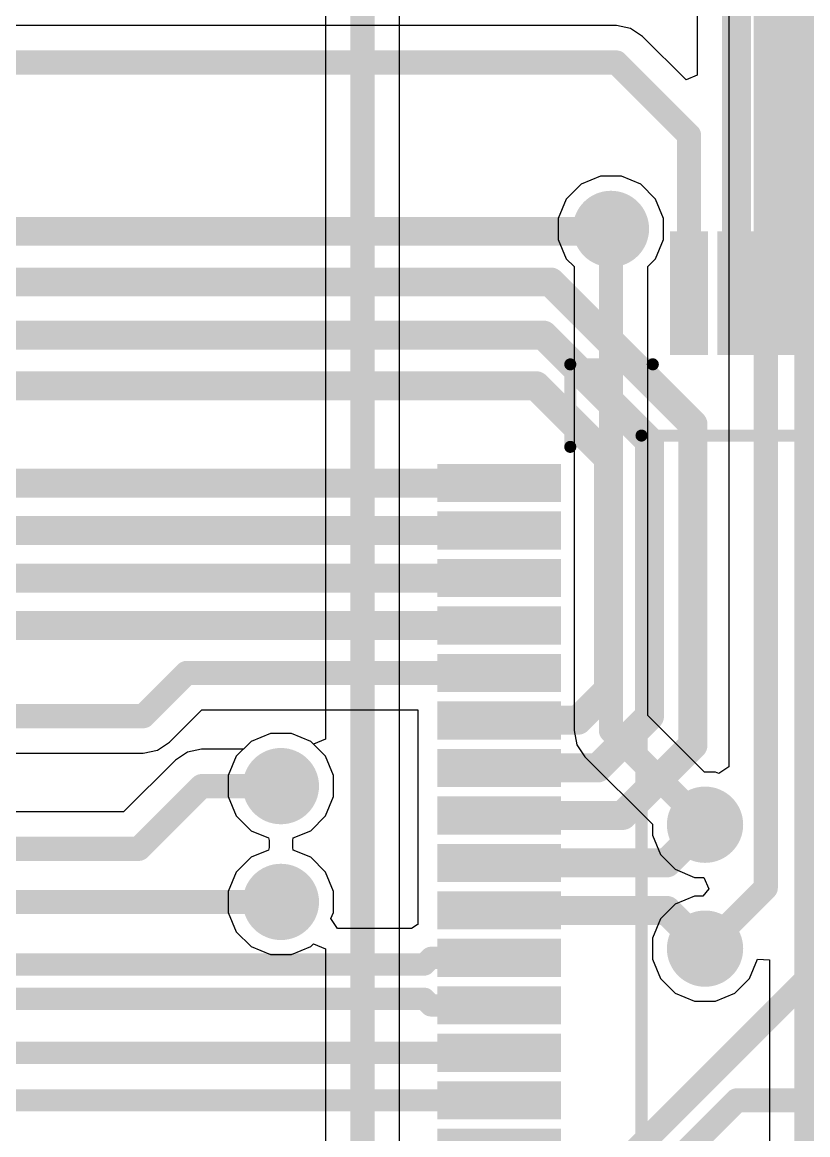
# Model space of a CAD drawing. Header units: millimetres. Extents: x 0 to 5423, y 0 to 5425.
# Drawn here: x 48.56 to 56.83, y 100.8 to 112.51 of the extents above; entities that cross this region are included whole.
import ezdxf

# ---------------------------------------------------------------- set-up
doc = ezdxf.new("R2010")
doc.units = ezdxf.units.MM
for name, color, linetype in [('BottomLayer', 5, 'Continuous'), ('BottomSolder', 6, 'Continuous'), ('TopLayer', 1, 'Continuous'), ('TopOverlay', 2, 'Continuous'), ('TopPaste', 8, 'Continuous'), ('TopSolder', 216, 'Continuous'), ('ViaHoleLayer', 16, 'Continuous')]:
    doc.layers.add(name, color=color, linetype=linetype)

# ---------------------------------------------------------------- blocks, each defined once
blk = doc.blocks.new('LQFP_64_10_10__6')
at = {"layer": 'TopLayer'}
for points in [[(6.349899669999999, 3.399929699999999), (6.349899669999999, 3.0999303), (5.149899529999999, 3.0999303), (5.149899529999999, 3.399929699999999)], [(6.349899669999999, 2.9000577), (6.349899669999999, 2.6000583), (5.149899529999999, 2.6000583), (5.149899529999999, 2.9000577)], [(6.349899669999999, 2.3999317), (6.349899669999999, 2.0999323), (5.149899529999999, 2.0999323), (5.149899529999999, 2.3999317)], [(6.349899669999999, 1.9000597), (6.349899669999999, 1.6000603), (5.149899529999999, 1.6000603), (5.149899529999999, 1.9000597)], [(6.349899669999999, 1.3999337), (6.349899669999999, 1.0999343), (5.149899529999999, 1.0999343), (5.149899529999999, 1.3999337)], [(6.349899669999999, 0.9000617), (6.349899669999999, 0.6000622999999999), (5.149899529999999, 0.6000622999999999), (5.149899529999999, 0.9000617)], [(6.349899669999999, 0.3999356999999999), (6.349899669999999, 0.09993630000000003), (5.149899529999999, 0.09993629999999996), (5.149899529999999, 0.3999356999999999)], [(6.349899669999999, -0.09993629999999996), (6.349899669999999, -0.3999356999999999), (5.149899529999999, -0.3999356999999999), (5.149899529999999, -0.09993630000000003)], [(6.349899669999999, -0.6000622999999999), (6.349899669999999, -0.9000617), (5.149899529999999, -0.9000617), (5.149899529999999, -0.6000622999999999)], [(6.349899669999999, -1.0999343), (6.349899669999999, -1.3999337), (5.149899529999999, -1.3999337), (5.149899529999999, -1.0999343)], [(6.349899669999999, -1.6000603), (6.349899669999999, -1.9000597), (5.149899529999999, -1.9000597), (5.149899529999999, -1.6000603)], [(6.349899669999999, -2.0999323), (6.349899669999999, -2.3999317), (5.149899529999999, -2.3999317), (5.149899529999999, -2.0999323)], [(6.349899669999999, -2.6000583), (6.349899669999999, -2.9000577), (5.149899529999999, -2.9000577), (5.149899529999999, -2.6000583)], [(6.349899669999999, -3.0999303), (6.349899669999999, -3.399929699999999), (5.149899529999999, -3.399929699999999), (5.149899529999999, -3.0999303)], [(6.349899669999999, -3.6000563), (6.349899669999999, -3.9000557), (5.149899529999999, -3.9000557), (5.149899529999999, -3.6000563)], [(2.9000577, -5.149899529999999), (2.9000577, -6.349899669999999), (2.6000583, -6.349899669999999), (2.6000583, -5.149899529999999)], [(3.399929699999999, -5.149899529999999), (3.399929699999999, -6.349899669999999), (3.0999303, -6.349899669999999), (3.0999303, -5.149899529999999)], [(3.9000557, -5.149899529999999), (3.9000557, -6.349899669999999), (3.6000563, -6.349899669999999), (3.6000563, -5.149899529999999)]]:
    blk.add_hatch(color=1, dxfattribs=at).paths.add_polyline_path(points)
at = {"layer": 'TopPaste'}
for points in [[(6.349899669999999, 3.399929699999999), (6.349899669999999, 3.0999303), (5.149899529999999, 3.0999303), (5.149899529999999, 3.399929699999999)], [(6.349899669999999, 2.9000577), (6.349899669999999, 2.6000583), (5.149899529999999, 2.6000583), (5.149899529999999, 2.9000577)], [(6.349899669999999, 2.3999317), (6.349899669999999, 2.0999323), (5.149899529999999, 2.0999323), (5.149899529999999, 2.3999317)], [(6.349899669999999, 1.9000597), (6.349899669999999, 1.6000603), (5.149899529999999, 1.6000603), (5.149899529999999, 1.9000597)], [(6.349899669999999, 1.3999337), (6.349899669999999, 1.0999343), (5.149899529999999, 1.0999343), (5.149899529999999, 1.3999337)], [(6.349899669999999, 0.9000617), (6.349899669999999, 0.6000622999999999), (5.149899529999999, 0.6000622999999999), (5.149899529999999, 0.9000617)], [(6.349899669999999, 0.3999356999999999), (6.349899669999999, 0.09993630000000003), (5.149899529999999, 0.09993629999999996), (5.149899529999999, 0.3999356999999999)], [(6.349899669999999, -0.09993629999999996), (6.349899669999999, -0.3999356999999999), (5.149899529999999, -0.3999356999999999), (5.149899529999999, -0.09993630000000003)], [(6.349899669999999, -0.6000622999999999), (6.349899669999999, -0.9000617), (5.149899529999999, -0.9000617), (5.149899529999999, -0.6000622999999999)], [(6.349899669999999, -1.0999343), (6.349899669999999, -1.3999337), (5.149899529999999, -1.3999337), (5.149899529999999, -1.0999343)], [(6.349899669999999, -1.6000603), (6.349899669999999, -1.9000597), (5.149899529999999, -1.9000597), (5.149899529999999, -1.6000603)], [(6.349899669999999, -2.0999323), (6.349899669999999, -2.3999317), (5.149899529999999, -2.3999317), (5.149899529999999, -2.0999323)], [(6.349899669999999, -2.6000583), (6.349899669999999, -2.9000577), (5.149899529999999, -2.9000577), (5.149899529999999, -2.6000583)], [(6.349899669999999, -3.0999303), (6.349899669999999, -3.399929699999999), (5.149899529999999, -3.399929699999999), (5.149899529999999, -3.0999303)], [(6.349899669999999, -3.6000563), (6.349899669999999, -3.9000557), (5.149899529999999, -3.9000557), (5.149899529999999, -3.6000563)], [(2.9000577, -5.149899529999999), (2.9000577, -6.349899669999999), (2.6000583, -6.349899669999999), (2.6000583, -5.149899529999999)], [(3.399929699999999, -5.149899529999999), (3.399929699999999, -6.349899669999999), (3.0999303, -6.349899669999999), (3.0999303, -5.149899529999999)], [(3.9000557, -5.149899529999999), (3.9000557, -6.349899669999999), (3.6000563, -6.349899669999999), (3.6000563, -5.149899529999999)]]:
    blk.add_hatch(color=8, dxfattribs=at).paths.add_polyline_path(points)
at = {"layer": 'TopSolder'}
for points in [[(6.400699670000001, 3.4507297), (6.400699670000001, 3.0491303), (5.09909953, 3.0491303), (5.09909953, 3.4507297)], [(6.400699670000001, 2.9508577), (6.400699670000001, 2.5492583), (5.09909953, 2.5492583), (5.09909953, 2.9508577)], [(6.400699670000001, 2.4507317), (6.400699670000001, 2.0491323), (5.09909953, 2.0491323), (5.09909953, 2.4507317)], [(6.400699670000001, 1.9508597), (6.400699670000001, 1.5492603), (5.09909953, 1.5492603), (5.09909953, 1.9508597)], [(6.400699670000001, 1.4507337), (6.400699670000001, 1.0491343), (5.09909953, 1.0491343), (5.09909953, 1.4507337)], [(6.400699670000001, 0.9508616999999998), (6.400699670000001, 0.5492623), (5.09909953, 0.5492623), (5.09909953, 0.9508616999999998)], [(6.400699670000001, 0.4507357), (6.400699670000001, 0.04913630000000004), (5.09909953, 0.04913629999999996), (5.09909953, 0.4507357)], [(6.400699670000001, -0.04913629999999996), (6.400699670000001, -0.4507357), (5.09909953, -0.4507357), (5.09909953, -0.04913630000000004)], [(6.400699670000001, -0.5492623), (6.400699670000001, -0.9508616999999998), (5.09909953, -0.9508616999999998), (5.09909953, -0.5492623)], [(6.400699670000001, -1.0491343), (6.400699670000001, -1.4507337), (5.09909953, -1.4507337), (5.09909953, -1.0491343)], [(6.400699670000001, -1.5492603), (6.400699670000001, -1.9508597), (5.09909953, -1.9508597), (5.09909953, -1.5492603)], [(6.400699670000001, -2.0491323), (6.400699670000001, -2.4507317), (5.09909953, -2.4507317), (5.09909953, -2.0491323)], [(6.400699670000001, -2.5492583), (6.400699670000001, -2.9508577), (5.09909953, -2.9508577), (5.09909953, -2.5492583)], [(6.400699670000001, -3.0491303), (6.400699670000001, -3.4507297), (5.09909953, -3.4507297), (5.09909953, -3.0491303)], [(6.400699670000001, -3.5492563), (6.400699670000001, -3.9508557), (5.09909953, -3.9508557), (5.09909953, -3.5492563)], [(2.9508577, -5.09909953), (2.9508577, -6.400699670000001), (2.5492583, -6.400699670000001), (2.5492583, -5.09909953)], [(3.4507297, -5.09909953), (3.4507297, -6.400699670000001), (3.0491303, -6.400699670000001), (3.0491303, -5.09909953)], [(3.9508557, -5.09909953), (3.9508557, -6.400699670000001), (3.5492563, -6.400699670000001), (3.5492563, -5.09909953)]]:
    blk.add_hatch(color=216, dxfattribs=at).paths.add_polyline_path(points)
at = {"layer": 'TopOverlay', "const_width": 0.127}
for points in [[(4.250004199999999, 4.250004199999999), (4.250004199999999, -4.250004199999999)], [(4.999989999999999, -4.1312084), (4.999989999999999, -4.999989999999999)], [(4.250004199999999, -4.250004199999999), (-4.250004199999999, -4.250004199999999)], [(4.999989999999999, -4.999989999999999), (4.131183, -4.999989999999999)]]:
    blk.add_lwpolyline(points, dxfattribs=at)
at = {"layer": 'TopOverlay', "const_width": 0.0635}
for points in [[(4.96824, -4.1312084, 1), (5.03174, -4.1312084, 1)], [(4.2182542, -4.250004199999999, 1), (4.2817542, -4.250004199999999, 1)], [(4.2182542, -4.250004199999999, 1), (4.2817542, -4.250004199999999, 1)], [(4.099433, -4.999989999999999, 1), (4.162933, -4.999989999999999, 1)], [(4.96824, -4.999989999999999, 1), (5.03174, -4.999989999999999, 1)], [(4.96824, -4.999989999999999, 1), (5.03174, -4.999989999999999, 1)]]:
    blk.add_lwpolyline(points, format="xyb", close=True, dxfattribs=at)

msp = doc.modelspace()

# ---------------------------------------------------------------- hatches: boundary and pattern name
at = {"layer": 'BottomLayer'}
h = msp.add_hatch(color=5, dxfattribs=at)
edge = h.paths.add_edge_path()
edge.add_arc((54.7624127, 110.3376127), 0.2999994, 0, 360)
h = msp.add_hatch(color=5, dxfattribs=at)
edge = h.paths.add_edge_path()
edge.add_arc((51.2874133, 104.4702127), 0.2999994, 0, 360)
h = msp.add_hatch(color=5, dxfattribs=at)
edge = h.paths.add_edge_path()
edge.add_arc((55.75301269999999, 104.0638127), 0.2999994, 0, 360)
h = msp.add_hatch(color=5, dxfattribs=at)
edge = h.paths.add_edge_path()
edge.add_arc((51.2874133, 103.2510127), 0.2999994, 0, 360)
h = msp.add_hatch(color=5, dxfattribs=at)
edge = h.paths.add_edge_path()
edge.add_arc((55.75301269999999, 102.7590147), 0.2999994, 0, 360)
at = {"layer": 'BottomSolder'}
h = msp.add_hatch(color=6, dxfattribs=at)
edge = h.paths.add_edge_path()
edge.add_arc((54.7624127, 110.3376127), 0.4015993999999999, 0, 360)
h = msp.add_hatch(color=6, dxfattribs=at)
edge = h.paths.add_edge_path()
edge.add_arc((51.2874133, 104.4702127), 0.4015993999999999, 0, 360)
h = msp.add_hatch(color=6, dxfattribs=at)
edge = h.paths.add_edge_path()
edge.add_arc((55.75301269999999, 104.0638127), 0.4015993999999999, 0, 360)
h = msp.add_hatch(color=6, dxfattribs=at)
edge = h.paths.add_edge_path()
edge.add_arc((51.2874133, 103.2510127), 0.4015993999999999, 0, 360)
h = msp.add_hatch(color=6, dxfattribs=at)
edge = h.paths.add_edge_path()
edge.add_arc((55.75301269999999, 102.7590147), 0.4015993999999999, 0, 360)
at = {"layer": 'TopLayer'}
h = msp.add_hatch(color=1, dxfattribs=at)
edge = h.paths.add_edge_path()
edge.add_arc((54.7624127, 110.3376127), 0.2999994, 0, 360)
h = msp.add_hatch(color=1, dxfattribs=at)
edge = h.paths.add_edge_path()
edge.add_arc((51.2874133, 104.4702127), 0.2999994, 0, 360)
h = msp.add_hatch(color=1, dxfattribs=at)
edge = h.paths.add_edge_path()
edge.add_arc((55.75301269999999, 104.0638127), 0.2999994, 0, 360)
h = msp.add_hatch(color=1, dxfattribs=at)
edge = h.paths.add_edge_path()
edge.add_arc((51.2874133, 103.2510127), 0.2999994, 0, 360)
h = msp.add_hatch(color=1, dxfattribs=at)
edge = h.paths.add_edge_path()
edge.add_arc((55.75301269999999, 102.7590147), 0.2999994, 0, 360)
at = {"layer": 'TopSolder'}
h = msp.add_hatch(color=216, dxfattribs=at)
edge = h.paths.add_edge_path()
edge.add_arc((54.7624127, 110.3376127), 0.4015993999999999, 0, 360)
h = msp.add_hatch(color=216, dxfattribs=at)
edge = h.paths.add_edge_path()
edge.add_arc((51.2874133, 104.4702127), 0.4015993999999999, 0, 360)
h = msp.add_hatch(color=216, dxfattribs=at)
edge = h.paths.add_edge_path()
edge.add_arc((55.75301269999999, 104.0638127), 0.4015993999999999, 0, 360)
h = msp.add_hatch(color=216, dxfattribs=at)
edge = h.paths.add_edge_path()
edge.add_arc((51.2874133, 103.2510127), 0.4015993999999999, 0, 360)
h = msp.add_hatch(color=216, dxfattribs=at)
edge = h.paths.add_edge_path()
edge.add_arc((55.75301269999999, 102.7590147), 0.4015993999999999, 0, 360)
at = {"layer": 'ViaHoleLayer'}
h = msp.add_hatch(color=16, dxfattribs=at)
edge = h.paths.add_edge_path()
edge.add_arc((54.7624127, 110.3376127), 0.1499997, 0, 360)
h = msp.add_hatch(color=16, dxfattribs=at)
edge = h.paths.add_edge_path()
edge.add_arc((51.2874133, 104.4702127), 0.1499997, 0, 360)
h = msp.add_hatch(color=16, dxfattribs=at)
edge = h.paths.add_edge_path()
edge.add_arc((55.75301269999999, 104.0638127), 0.1499997, 0, 360)
h = msp.add_hatch(color=16, dxfattribs=at)
edge = h.paths.add_edge_path()
edge.add_arc((51.2874133, 103.2510127), 0.1499997, 0, 360)
h = msp.add_hatch(color=16, dxfattribs=at)
edge = h.paths.add_edge_path()
edge.add_arc((55.75301269999999, 102.7590147), 0.1499997, 0, 360)

# ---------------------------------------------------------------- linework, layer by layer
at = {"layer": 'BottomLayer'}
for p, q in [((56.00434061999999, 139.75560568), (56.00434061999999, 104.67365146)), ((51.75774764, 113.10882382), (51.75774764, 104.96295746)), ((52.53467776, 100.4063651), (52.53467776, 113.10882382)), ((54.6522148, 110.8916121), (54.44859824, 110.8072714)), ((54.87261059999999, 110.8916121), (54.6522148, 110.8916121)), ((55.07622715999999, 110.8072714), (54.87261059999999, 110.8916121)), ((54.44859824, 110.8072714), (54.292754, 110.65142716)), ((55.2320714, 110.65142716), (55.07622715999999, 110.8072714)), ((54.292754, 110.65142716), (54.2084133, 110.4478106)), ((55.31641209999999, 110.4478106), (55.2320714, 110.65142716)), ((54.2084133, 110.4478106), (54.2084133, 110.2274148)), ((55.31641209999999, 110.2274148), (55.31641209999999, 110.4478106)), ((54.2084133, 110.2274148), (54.292754, 110.02379824)), ((55.2320714, 110.02379824), (55.31641209999999, 110.2274148)), ((54.292754, 110.02379824), (54.37394764, 109.9426046)), ((55.15087775999999, 109.9426046), (55.2320714, 110.02379824)), ((54.37394764, 109.9426046), (54.37394764, 105.0544127)), ((55.15087775999999, 105.21531916), (55.15087775999999, 109.9426046)), ((55.74838482, 104.6178121), (55.15087775999999, 105.21531916)), ((51.1772154, 105.0242121), (50.97359883999999, 104.9398714)), ((51.3976112, 105.0242121), (51.1772154, 105.0242121)), ((51.60122776, 104.9398714), (51.3976112, 105.0242121)), ((51.75774764, 104.96295746), (51.63074764, 104.91035152)), ((54.37394764, 105.0544127), (54.40351832, 104.90575412)), ((50.97359883999999, 104.9398714), (50.8177546, 104.78402716)), ((51.63074764, 104.91035152), (51.60122776, 104.9398714)), ((54.40351832, 104.90575412), (54.48772694, 104.77972694)), ((50.8177546, 104.78402716), (50.7334139, 104.5804106)), ((54.48772694, 104.77972694), (55.1990133, 104.06844058)), ((55.8632106, 104.6178121), (55.74838482, 104.6178121)), ((55.89874266, 104.60309534), (55.8632106, 104.6178121)), ((56.00434061999999, 104.67365146), (55.89874266, 104.60309534)), ((50.7334139, 104.5804106), (50.7334139, 104.3600148)), ((50.7334139, 104.3600148), (50.8177546, 104.15639824)), ((50.8177546, 104.15639824), (50.97359883999999, 104.000554)), ((55.1990133, 104.06844058), (55.1990133, 103.9536148)), ((50.97359883999999, 104.000554), (51.15814253999999, 103.9241127)), ((51.15814253999999, 103.9241127), (51.16241228, 103.89745794)), ((55.1990133, 103.9536148), (55.283354, 103.74999824)), ((51.15814253999999, 103.7971127), (50.97359883999999, 103.7206714)), ((51.16241228, 103.82376746), (51.15814253999999, 103.7971127)), ((51.16241228, 103.89745794), (51.16241228, 103.82376746)), ((50.97359883999999, 103.7206714), (50.8177546, 103.56482716)), ((55.283354, 103.74999824), (55.43919824, 103.594154)), ((50.8177546, 103.56482716), (50.7334139, 103.3612106)), ((55.43919824, 103.594154), (55.6428148, 103.5098133)), ((55.6428148, 103.5098133), (55.73894617999999, 103.5098133)), ((55.73894617999999, 103.5098133), (55.79194835999999, 103.38990244)), ((50.7334139, 103.3612106), (50.7334139, 103.1408148)), ((55.79194835999999, 103.38990244), (55.73130078, 103.3130141)), ((55.43919824, 103.2286734), (55.283354, 103.07282916)), ((55.6428148, 103.3130141), (55.43919824, 103.2286734)), ((55.73130078, 103.3130141), (55.6428148, 103.3130141)), ((50.7334139, 103.1408148), (50.8177546, 102.93719824)), ((55.283354, 103.07282916), (55.1990133, 102.8692126)), ((50.8177546, 102.93719824), (50.97359883999999, 102.781354)), ((55.1990133, 102.8692126), (55.1990133, 102.6488168)), ((50.97359883999999, 102.781354), (51.1772154, 102.6970133)), ((51.3976112, 102.6970133), (51.60122776, 102.781354)), ((51.60122776, 102.781354), (51.63074764, 102.81087388)), ((51.63074764, 102.81087388), (51.75774764, 102.75826794)), ((51.75774764, 102.75826794), (51.75774764, 100.4063651)), ((51.1772154, 102.6970133), (51.3976112, 102.6970133)), ((55.1990133, 102.6488168), (55.283354, 102.44520024)), ((56.2226714, 102.44520024), (56.30701209999999, 102.64881426)), ((56.30701209999999, 102.64881426), (56.43134002, 102.6423652)), ((56.43134002, 102.6423652), (56.43134002, 99.88681317999999)), ((55.283354, 102.44520024), (55.43919824, 102.289356)), ((56.06682716, 102.289356), (56.2226714, 102.44520024)), ((55.43919824, 102.289356), (55.6428148, 102.2050153)), ((55.8632106, 102.2050153), (56.06682716, 102.289356)), ((55.6428148, 102.2050153), (55.8632106, 102.2050153))]:
    msp.add_line(p, q, dxfattribs=at)
at = {"layer": 'BottomLayer', "const_width": 0.254}
for points in [[(56.39280568, 103.39880768), (56.39280568, 139.75560568)], [(56.81980508, 99.4918127), (56.81981016, 138.2929924)], [(52.1462127, 100.011357), (52.1462127, 113.50383192)], [(54.7624127, 105.0544127), (54.7624127, 110.3376127)], [(54.7624127, 105.0544127), (55.75301269999999, 104.0638127)], [(55.75301269999999, 102.7590147), (56.39280568, 103.39880768)]]:
    msp.add_lwpolyline(points, dxfattribs=at)
at = {"layer": 'BottomLayer', "const_width": 0.127}
for points in [[(54.69891269999999, 110.3376127, 1), (54.8259127, 110.3376127, 1)], [(54.69891269999999, 105.0544127, 1), (54.8259127, 105.0544127, 1)], [(54.69891269999999, 105.0544127, 1), (54.8259127, 105.0544127, 1)], [(55.68951269999999, 104.0638127, 1), (55.81651269999999, 104.0638127, 1)], [(56.32930568, 103.39880768, 1), (56.45630568, 103.39880768, 1)], [(56.32930568, 103.39880768, 1), (56.45630568, 103.39880768, 1)], [(55.68951269999999, 102.7590147, 1), (55.81651269999999, 102.7590147, 1)]]:
    msp.add_lwpolyline(points, format="xyb", close=True, dxfattribs=at)
at = {"layer": 'TopLayer'}
for p, q in [((55.67011979999999, 114.0747147), (55.67011979999999, 111.95482562)), ((54.81942553999999, 112.47867776), (46.1772127, 112.47867776)), ((54.96808411999999, 112.44910708), (54.81942553999999, 112.47867776)), ((55.09411129999999, 112.36489846), (54.96808411999999, 112.44910708)), ((55.55278704, 111.90622272), (55.09411129999999, 112.36489846)), ((55.67011979999999, 111.95482562), (55.55278704, 111.90622272)), ((50.11369961999999, 104.93212694), (50.45458032, 105.27300764)), ((50.45458032, 105.27300764), (52.73051429999999, 105.27300764)), ((52.73051429999999, 105.27300764), (52.73051429999999, 104.257475)), ((51.1772154, 105.0242121), (50.97359883999999, 104.9398714)), ((51.3976112, 105.0242121), (51.1772154, 105.0242121)), ((51.60122776, 104.9398714), (51.3976112, 105.0242121)), ((49.83901385999999, 104.81834764), (49.98767244, 104.84791832)), ((49.98767244, 104.84791832), (50.11369961999999, 104.93212694)), ((50.45253816, 104.85867776), (50.30387957999999, 104.82910708)), ((50.8924052, 104.85867776), (50.45253816, 104.85867776)), ((50.97359883999999, 104.9398714), (50.8924052, 104.85867776)), ((51.75707199999999, 104.78402716), (51.60122776, 104.9398714)), ((48.1380673, 104.81834764), (49.83901385999999, 104.81834764)), ((50.1778524, 104.744901), (49.63123169999999, 104.19827776)), ((50.30387957999999, 104.82910708), (50.1778524, 104.744901)), ((51.8414127, 104.5804106), (51.75707199999999, 104.78402716)), ((51.8414127, 104.3600148), (51.8414127, 104.5804106)), ((51.75707199999999, 104.15639824), (51.8414127, 104.3600148)), ((49.63123169999999, 104.19827776), (8.89002794, 104.19827776)), ((51.60122776, 104.000554), (51.75707199999999, 104.15639824)), ((52.73051429999999, 104.257475), (52.73051429999999, 103.01271244)), ((51.41241432, 103.89745794), (51.41668406, 103.9241127)), ((51.41668406, 103.9241127), (51.60122776, 104.000554)), ((51.41241432, 103.82376746), (51.41241432, 103.89745794)), ((51.41668406, 103.7971127), (51.41241432, 103.82376746)), ((51.60122776, 103.7206714), (51.41668406, 103.7971127)), ((51.75707199999999, 103.56482716), (51.60122776, 103.7206714)), ((51.8414127, 103.3612106), (51.75707199999999, 103.56482716)), ((51.8414127, 103.1408148), (51.8414127, 103.3612106)), ((51.81462332, 103.07614132), (51.8414127, 103.1408148)), ((51.88518197999999, 102.97054336), (51.81462332, 103.07614132)), ((52.66178189999999, 102.97054336), (51.88518197999999, 102.97054336)), ((52.72251075999999, 103.01111986), (52.66178189999999, 102.97054336)), ((52.73051429999999, 103.01271244), (52.72251075999999, 103.01111986))]:
    msp.add_line(p, q, dxfattribs=at)
for points, const_width in [([(56.0844827, 109.6613123), (56.0844827, 114.0747147)], 0.3048), ([(56.58435469999999, 109.6613123), (56.58435469999999, 113.0739547)], 0.3048), ([(46.1772127, 112.0902127), (54.81942553999999, 112.0902127)], 0.254), ([(54.81942553999999, 112.0902127), (55.58435669999999, 111.32528154)], 0.254), ([(55.58435669999999, 109.6613123), (55.58435669999999, 111.32528154)], 0.254), ([(19.8882127, 110.3122127), (54.77541242, 110.3122127)], 0.3048), ([(19.4564127, 109.7788127), (54.12741269999999, 109.7788127)], 0.3048), ([(54.12741269999999, 109.7788127), (55.6260127, 108.2802127)], 0.3048), ([(19.1770127, 109.2200127), (54.0512127, 109.2200127)], 0.3048), ([(54.0512127, 109.2200127), (55.16881269999999, 108.1024127)], 0.3048), ([(18.92301524, 108.6866127), (53.97395606, 108.6866127)], 0.3048), ([(53.97395606, 108.6866127), (54.73701269999999, 107.92355606)], 0.3048), ([(55.6260127, 104.9020127), (55.6260127, 108.2802127)], 0.3048), ([(55.16881269999999, 105.2068127), (55.16881269999999, 108.1024127)], 0.3048), ([(54.73701269999999, 105.4862127), (54.73701269999999, 107.92355606)], 0.3048), ([(13.2933567, 107.6614687), (53.5845131, 107.6614687)], 0.3048), ([(15.1879427, 107.1613427), (53.5845131, 107.1613427)], 0.3048), ([(16.1358707, 106.6614707), (53.5845131, 106.6614707)], 0.3048), ([(17.0327447, 106.1613447), (53.5845131, 106.1613447)], 0.3048), ([(49.83901385999999, 105.2068127), (50.29367386, 105.6614727)], 0.254), ([(50.29367386, 105.6614727), (53.5845131, 105.6614727)], 0.254), ([(54.41454699999999, 105.163747), (54.73701269999999, 105.4862127)], 0.3048), ([(47.7430592, 105.2068127), (49.83901385999999, 105.2068127)], 0.254), ([(53.5845131, 105.1613467), (53.58691339999999, 105.163747)], 0.3048), ([(53.58691339999999, 105.163747), (54.41454699999999, 105.163747)], 0.3048), ([(54.6234747, 104.6614747), (55.16881269999999, 105.2068127)], 0.3048), ([(54.88534869999999, 104.1613487), (55.6260127, 104.9020127)], 0.3048), ([(53.5845131, 104.6614747), (54.6234747, 104.6614747)], 0.3048), ([(49.79213816, 103.8098127), (50.45253816, 104.4702127)], 0.254), ([(50.45253816, 104.4702127), (51.2874133, 104.4702127)], 0.254), ([(53.5845131, 104.1613487), (54.88534869999999, 104.1613487)], 0.3048), ([(55.3506767, 103.6614767), (55.75301269999999, 104.0638127)], 0.3048), ([(1.4478127, 103.8098127), (49.79213816, 103.8098127)], 0.254), ([(53.5845131, 103.6614767), (55.3506767, 103.6614767)], 0.3048), ([(3.4290127, 103.2510127), (51.2874133, 103.2510127)], 0.254), ([(53.5845131, 103.1613507), (55.3506767, 103.1613507)], 0.3048), ([(55.3506767, 103.1613507), (55.75301269999999, 102.7590147)], 0.3048), ([(54.54774968, 100.1613567), (57.14540768, 102.7590147)], 0.254), ([(52.7979513, 102.59209352), (52.86733648, 102.6614787)], 0.23435818), ([(52.86733648, 102.6614787), (53.5845131, 102.6614787)], 0.23435818), ([(23.59505314, 102.59209352), (52.7979513, 102.59209352)], 0.23435818), ([(23.7447328, 102.23073534), (52.79795384, 102.23073534)], 0.23435818), ([(52.79795384, 102.23073534), (52.86733648, 102.1613527)], 0.23435818), ([(52.86733648, 102.1613527), (53.5845131, 102.1613527)], 0.23435818), ([(24.32239484, 101.6614807), (53.5845131, 101.6614807)], 0.23435818), ([(24.52955216, 101.1613547), (53.5845131, 101.1613547)], 0.23435818), ([(54.18842095999999, 99.2632127), (56.08656296, 101.1613547)], 0.254), ([(56.08656296, 101.1613547), (65.08431230000001, 101.1613547)], 0.254)]:
    msp.add_lwpolyline(points, dxfattribs=dict(at, const_width=const_width))
for points, const_width in [([(54.75592553999999, 112.0902127, 1), (54.88292554, 112.0902127, 1)], 0.127), ([(54.75592553999999, 112.0902127, 1), (54.88292554, 112.0902127, 1)], 0.127), ([(55.5208567, 111.32528154, 1), (55.64785669999999, 111.32528154, 1)], 0.127), ([(55.5208567, 111.32528154, 1), (55.64785669999999, 111.32528154, 1)], 0.127), ([(54.69921241999999, 110.3122127, 1), (54.85161242, 110.3122127, 1)], 0.1524), ([(54.0512127, 109.7788127, 1), (54.20361269999999, 109.7788127, 1)], 0.1524), ([(54.0512127, 109.7788127, 1), (54.20361269999999, 109.7788127, 1)], 0.1524), ([(55.5208567, 109.6613123, 1), (55.64785669999999, 109.6613123, 1)], 0.127), ([(56.0082827, 109.6613123, 1), (56.1606827, 109.6613123, 1)], 0.1524), ([(56.5081547, 109.6613123, 1), (56.6605547, 109.6613123, 1)], 0.1524), ([(53.9750127, 109.2200127, 1), (54.12741269999999, 109.2200127, 1)], 0.1524), ([(53.9750127, 109.2200127, 1), (54.12741269999999, 109.2200127, 1)], 0.1524), ([(53.89775606, 108.6866127, 1), (54.05015605999999, 108.6866127, 1)], 0.1524), ([(53.89775606, 108.6866127, 1), (54.05015605999999, 108.6866127, 1)], 0.1524), ([(55.5498127, 108.2802127, 1), (55.7022127, 108.2802127, 1)], 0.1524), ([(55.5498127, 108.2802127, 1), (55.7022127, 108.2802127, 1)], 0.1524), ([(55.0926127, 108.1024127, 1), (55.2450127, 108.1024127, 1)], 0.1524), ([(55.0926127, 108.1024127, 1), (55.2450127, 108.1024127, 1)], 0.1524), ([(54.6608127, 107.92355606, 1), (54.81321269999999, 107.92355606, 1)], 0.1524), ([(54.6608127, 107.92355606, 1), (54.81321269999999, 107.92355606, 1)], 0.1524), ([(53.5083131, 107.6614687, 1), (53.6607131, 107.6614687, 1)], 0.1524), ([(53.5083131, 107.1613427, 1), (53.6607131, 107.1613427, 1)], 0.1524), ([(53.5083131, 106.6614707, 1), (53.6607131, 106.6614707, 1)], 0.1524), ([(53.5083131, 106.1613447, 1), (53.6607131, 106.1613447, 1)], 0.1524), ([(50.23017386, 105.6614727, 1), (50.35717386, 105.6614727, 1)], 0.127), ([(50.23017386, 105.6614727, 1), (50.35717386, 105.6614727, 1)], 0.127), ([(53.5210131, 105.6614727, 1), (53.6480131, 105.6614727, 1)], 0.127), ([(54.6608127, 105.4862127, 1), (54.81321269999999, 105.4862127, 1)], 0.1524), ([(54.6608127, 105.4862127, 1), (54.81321269999999, 105.4862127, 1)], 0.1524), ([(49.77551386, 105.2068127, 1), (49.90251386, 105.2068127, 1)], 0.127), ([(49.77551386, 105.2068127, 1), (49.90251386, 105.2068127, 1)], 0.127), ([(53.5083131, 105.1613467, 1), (53.6607131, 105.1613467, 1)], 0.1524), ([(53.51071339999999, 105.163747, 1), (53.6631134, 105.163747, 1)], 0.1524), ([(53.51071339999999, 105.163747, 1), (53.6631134, 105.163747, 1)], 0.1524), ([(54.33834699999999, 105.163747, 1), (54.490747, 105.163747, 1)], 0.1524), ([(54.33834699999999, 105.163747, 1), (54.490747, 105.163747, 1)], 0.1524), ([(55.0926127, 105.2068127, 1), (55.2450127, 105.2068127, 1)], 0.1524), ([(55.0926127, 105.2068127, 1), (55.2450127, 105.2068127, 1)], 0.1524), ([(55.5498127, 104.9020127, 1), (55.7022127, 104.9020127, 1)], 0.1524), ([(55.5498127, 104.9020127, 1), (55.7022127, 104.9020127, 1)], 0.1524), ([(53.5083131, 104.6614747, 1), (53.6607131, 104.6614747, 1)], 0.1524), ([(54.54727469999999, 104.6614747, 1), (54.6996747, 104.6614747, 1)], 0.1524), ([(54.54727469999999, 104.6614747, 1), (54.6996747, 104.6614747, 1)], 0.1524), ([(50.38903816, 104.4702127, 1), (50.51603816, 104.4702127, 1)], 0.127), ([(50.38903816, 104.4702127, 1), (50.51603816, 104.4702127, 1)], 0.127), ([(51.2239133, 104.4702127, 1), (51.35091329999999, 104.4702127, 1)], 0.127), ([(53.5083131, 104.1613487, 1), (53.6607131, 104.1613487, 1)], 0.1524), ([(54.80914869999999, 104.1613487, 1), (54.9615487, 104.1613487, 1)], 0.1524), ([(54.80914869999999, 104.1613487, 1), (54.9615487, 104.1613487, 1)], 0.1524), ([(55.67681269999999, 104.0638127, 1), (55.8292127, 104.0638127, 1)], 0.1524), ([(49.72863816, 103.8098127, 1), (49.85563816, 103.8098127, 1)], 0.127), ([(49.72863816, 103.8098127, 1), (49.85563816, 103.8098127, 1)], 0.127), ([(53.5083131, 103.6614767, 1), (53.6607131, 103.6614767, 1)], 0.1524), ([(55.27447669999999, 103.6614767, 1), (55.4268767, 103.6614767, 1)], 0.1524), ([(55.27447669999999, 103.6614767, 1), (55.4268767, 103.6614767, 1)], 0.1524), ([(51.2239133, 103.2510127, 1), (51.35091329999999, 103.2510127, 1)], 0.127), ([(53.5083131, 103.1613507, 1), (53.6607131, 103.1613507, 1)], 0.1524), ([(55.27447669999999, 103.1613507, 1), (55.4268767, 103.1613507, 1)], 0.1524), ([(55.27447669999999, 103.1613507, 1), (55.4268767, 103.1613507, 1)], 0.1524), ([(55.67681269999999, 102.7590147, 1), (55.8292127, 102.7590147, 1)], 0.1524), ([(52.8087463, 102.6614787, 1), (52.92592666, 102.6614787, 1)], 0.11717782), ([(52.8087463, 102.6614787, 1), (52.92592666, 102.6614787, 1)], 0.11717782), ([(53.52592292, 102.6614787, 1), (53.64310328, 102.6614787, 1)], 0.11717782), ([(52.73936112, 102.59209352, 1), (52.85654148, 102.59209352, 1)], 0.11717782), ([(52.73936112, 102.59209352, 1), (52.85654148, 102.59209352, 1)], 0.11717782), ([(52.73936366, 102.23073534, 1), (52.85654402, 102.23073534, 1)], 0.11717782), ([(52.73936366, 102.23073534, 1), (52.85654402, 102.23073534, 1)], 0.11717782), ([(52.8087463, 102.1613527, 1), (52.92592666, 102.1613527, 1)], 0.11717782), ([(52.8087463, 102.1613527, 1), (52.92592666, 102.1613527, 1)], 0.11717782), ([(53.52592292, 102.1613527, 1), (53.64310328, 102.1613527, 1)], 0.11717782), ([(53.52592292, 101.6614807, 1), (53.64310328, 101.6614807, 1)], 0.11717782), ([(53.52592292, 101.1613547, 1), (53.64310328, 101.1613547, 1)], 0.11717782), ([(56.02306295999999, 101.1613547, 1), (56.15006296, 101.1613547, 1)], 0.127), ([(56.02306295999999, 101.1613547, 1), (56.15006296, 101.1613547, 1)], 0.127)]:
    msp.add_lwpolyline(points, format="xyb", close=True, dxfattribs=dict(at, const_width=const_width))

# ---------------------------------------------------------------- block references
at = {"rotation": 180}
msp.add_blockref('LQFP_64_10_10__6', (59.33441269999999, 103.9114127), dxfattribs=at)

doc.saveas('drawing.dxf')
